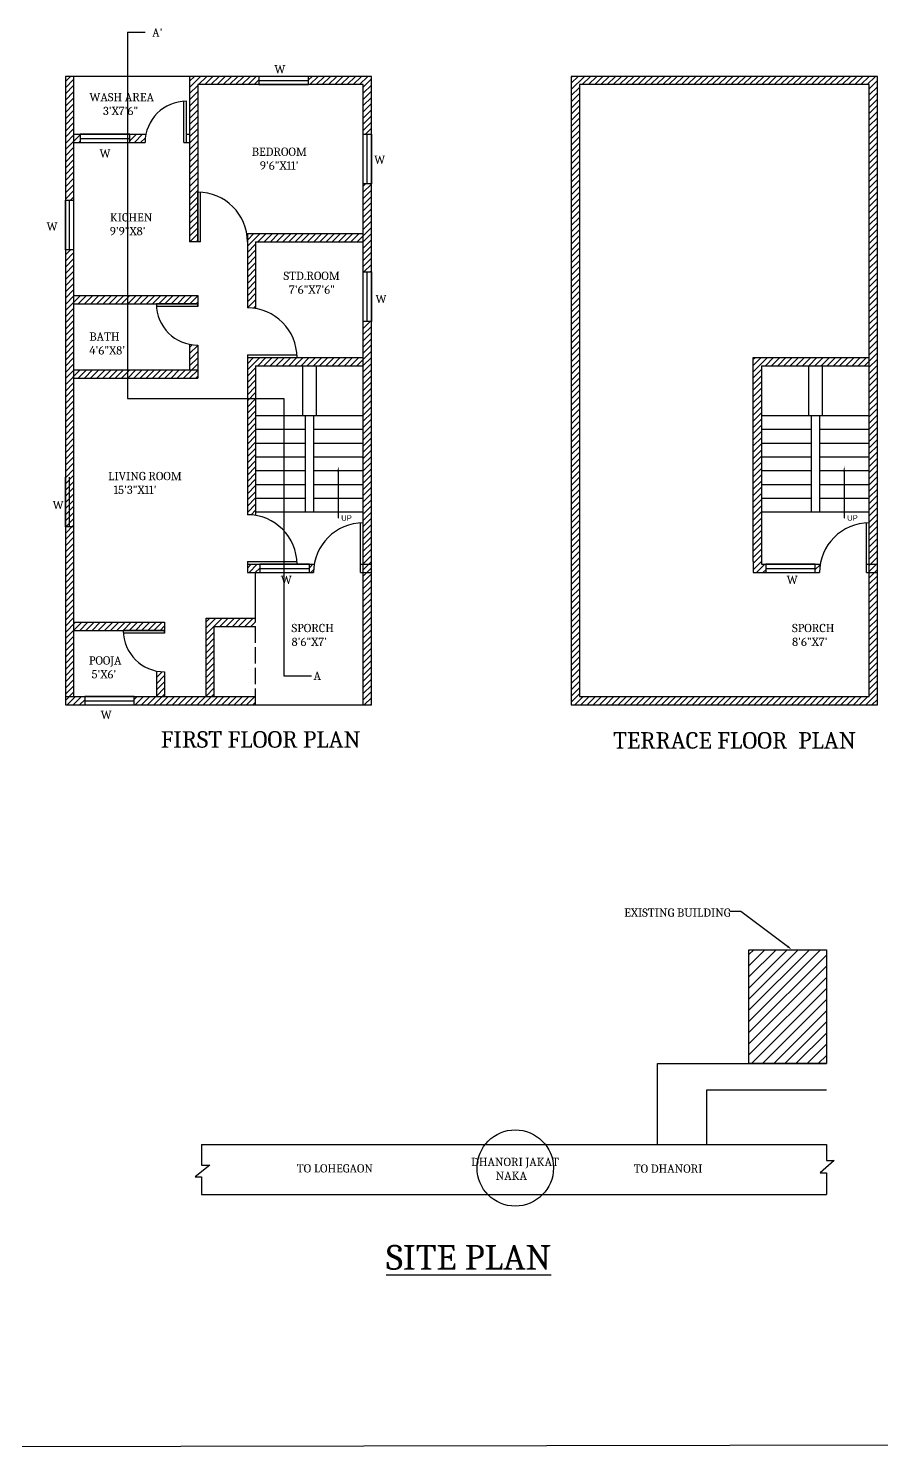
# Model space of a CAD drawing. Header units: inches. Extents: x 201 to 2633, y 4533 to 6308.
# Drawn here: x 922 to 1541, y 4533 to 5563 of the extents above; entities that cross this region are included whole.
import ezdxf
from ezdxf import colors
from ezdxf.entities.mleader import LeaderData, LeaderLine
from ezdxf.math import Vec2, Vec3

# ---------------------------------------------------------------- set-up
doc = ezdxf.new("R2010")
doc.units = ezdxf.units.IN
doc.linetypes.add('ACAD_ISO02W100', pattern=[15, 12, -3])
for name, color, linetype in [('door', 150, 'Continuous'), ('Layer1', 7, 'ACAD_ISO02W100'), ('stair', 130, 'Continuous'), ('text', 7, 'Continuous'), ('w', 20, 'Continuous'), ('wall', 50, 'Continuous')]:
    doc.layers.add(name, color=color, linetype=linetype)
doc.styles.get("Standard").update_dxf_attribs({"font": 'arial.ttf'})

msp = doc.modelspace()

# ---------------------------------------------------------------- hatches: boundary and pattern name
at = {"true_color": 0xf7abae}
h = msp.add_hatch(dxfattribs=at)
h.set_pattern_fill('ANSI31', color=241)
h.paths.add_polyline_path([(1045.2779, 5522.48049), (1089.69858, 5522.48049), (1089.69858, 5528.48049), (1039.2779, 5528.48049), (1039.2779, 5408.48049), (1045.2779, 5408.48049), (1045.2779, 5444.48049)])
h.paths.add_polyline_path([(1171.2779, 5528.48049), (1125.69858, 5528.48049), (1125.69858, 5522.48049), (1165.2779, 5522.48049), (1165.2779, 5486.55889), (1171.2779, 5486.55889)])
h.paths.add_polyline_path([(955.2779, 5528.48049), (949.2779, 5528.48049), (949.2779, 5438.71501), (955.2779, 5438.71501)])
h.paths.add_polyline_path([(955.2779, 5402.71501), (949.2779, 5402.71501), (949.2779, 5201.74469), (955.2779, 5201.74469), (955.2779, 5237.74469)])
h.paths.add_polyline_path([(994.37263, 5315.48049), (955.2779, 5315.48049), (955.2779, 5309.48049), (994.37263, 5309.48049)])
h.paths.add_polyline_path([(1045.2779, 5315.48049), (994.37263, 5315.48049), (994.37263, 5309.48049), (1045.2779, 5309.48049)])
h.paths.add_polyline_path([(1045.2779, 5333.48049, -0.0503820445), (1039.2779, 5334.08662), (1039.2779, 5315.48049), (1045.2779, 5315.48049)])
h.paths.add_polyline_path([(1045.2779, 5369.48049), (994.37263, 5369.48049), (994.37263, 5363.48049), (1045.2779, 5363.48049)])
h.paths.add_polyline_path([(994.37263, 5369.48049), (955.2779, 5369.48049), (955.2779, 5363.48049), (994.37263, 5363.48049)])
h.paths.add_polyline_path([(1087.2779, 5408.48049), (1165.2779, 5408.48049), (1165.2779, 5414.48049), (1081.2779, 5414.48049), (1081.2779, 5360.48049, -0.0418864904), (1087.2779, 5359.97697)])
h.paths.add_polyline_path([(1165.2779, 5324.48049), (1087.2779, 5324.48049), (1081.2779, 5324.48049), (1081.2779, 5294.82781), (1087.2779, 5294.82781), (1087.2779, 5318.48049), (1165.2779, 5318.48049)])
h.paths.add_polyline_path([(1171.2779, 5350.58256), (1165.2779, 5350.58256), (1165.2779, 5174.48049), (1171.2779, 5174.48049)])
h.paths.add_polyline_path([(1087.2779, 5294.82781), (1081.2779, 5294.82781), (1081.2779, 5210.48049, -0.0418864904), (1087.2779, 5209.97697)])
h.paths.add_polyline_path([(1090.2779, 5174.48049), (1081.2779, 5174.48049), (1081.2779, 5168.48049), (1090.2779, 5168.48049)])
h.paths.add_polyline_path([(1129.78142, 5174.48049), (1126.2779, 5174.48049), (1126.2779, 5168.48049), (1129.2779, 5168.48049, -0.0418864904)])
h.paths.add_polyline_path([(1171.2779, 5174.48049), (1165.2779, 5174.48049), (1165.2779, 5168.48049), (1171.2779, 5168.48049)])
h.paths.add_polyline_path([(1171.2779, 5168.48049), (1165.2779, 5168.48049), (1165.2779, 5072.48049), (1171.2779, 5072.48049)])
h.paths.add_polyline_path([(1087.2779, 5135.48049), (1051.2779, 5135.48049), (1051.2779, 5078.48049), (1057.2779, 5078.48049), (1057.2779, 5129.48049), (1087.2779, 5129.48049)])
h.paths.add_polyline_path([(1087.2779, 5078.48049), (999.27787, 5078.48049), (999.27787, 5072.48049), (1087.2779, 5072.48049)])
h.paths.add_polyline_path([(963.27787, 5078.48049), (949.2779, 5078.48049), (949.2779, 5072.48049), (963.27787, 5072.48049)])
h.paths.add_polyline_path([(955.2779, 5201.74469), (949.2779, 5201.74469), (949.2779, 5078.48049), (955.2779, 5078.48049)])
h.paths.add_polyline_path([(1021.2779, 5132.48049), (955.2779, 5132.48049), (955.2779, 5126.48049), (1021.2779, 5126.48049)])
h.paths.add_polyline_path([(1021.2779, 5096.48049, -0.0503820445), (1015.2779, 5097.08662), (1015.2779, 5078.48049), (1021.2779, 5078.48049)])
h.paths.add_polyline_path([(1171.2779, 5450.55889), (1165.2779, 5450.55889), (1165.2779, 5386.58256), (1171.2779, 5386.58256)])
h.paths.add_polyline_path([(959.99077, 5486.48049), (955.2779, 5486.48049), (955.2779, 5480.48049), (959.99077, 5480.48049)])
h.paths.add_polyline_path([(1007.71803, 5486.48049), (995.99077, 5486.48049), (995.99077, 5480.48049), (1007.11191, 5480.48049, -0.0503820445)])
h.paths.add_polyline_path([(586.44316, 5546.48049), (581.73029, 5546.48049), (581.73029, 5540.48049), (586.44316, 5540.48049)])
h.paths.add_polyline_path([(634.17043, 5546.48049), (622.44316, 5546.48049), (622.44316, 5540.48049), (633.5643, 5540.48049, -0.0503820445)])
h.paths.add_polyline_path([(1538.22473, 5528.48049), (1316.22473, 5528.48049), (1316.22473, 5072.48049), (1538.22473, 5072.48049), (1538.22473, 5168.48049), (1532.22473, 5168.48049), (1532.22473, 5078.48049), (1322.22473, 5078.48049), (1322.22473, 5522.48049), (1532.22473, 5522.48049), (1532.22473, 5174.48049), (1538.22473, 5174.48049)])
h.paths.add_polyline_path([(1532.22473, 5324.48049), (1448.22473, 5324.48049), (1448.22473, 5176.48049), (1448.22473, 5168.48049), (1457.22473, 5168.48049), (1457.22473, 5174.48049), (1454.22473, 5174.48049), (1454.22473, 5318.48049), (1532.22473, 5318.48049)], flags=17)
h.paths.add_polyline_path([(1496.72825, 5174.48049), (1493.22473, 5174.48049), (1493.22473, 5168.48049), (1496.22473, 5168.48049, -0.0418864904)], flags=17)
h.paths.add_polyline_path([(1538.22473, 5174.48049), (1532.22473, 5174.48049), (1532.22473, 5168.48049), (1538.22473, 5168.48049)])
at = {"true_color": 0xcd6928}
h = msp.add_hatch(dxfattribs=at)
h.set_pattern_fill('ANSI31', color=32, scale=1.8)
h.set_pattern_definition([(45, (52.146, -138.5043), (-4.041115, 4.041115), [])])
h.paths.add_polyline_path([(1501.23919, 4812.38664), (1501.23919, 4894.88981), (1444.99172, 4894.88981), (1444.99172, 4812.38664)])

# ---------------------------------------------------------------- linework, layer by layer
for p, q in [((994.37263, 5560.63156), (994.37263, 5294.82781)), ((994.37263, 5560.63156), (1007.04979, 5560.63156)), ((1045.2779, 5369.48049), (1045.2779, 5361.48049)), ((994.37263, 5294.82781), (1107.81988, 5294.82781)), ((1107.81988, 5294.82781), (1107.81988, 5093.68412)), ((1021.2779, 5132.48049), (1021.2779, 5124.48049)), ((1107.81988, 5093.68412), (1127.79808, 5093.68412)), ((1378.82138, 4753.66457), (1378.82138, 4812.38664)), ((1378.82138, 4812.38664), (1501.23919, 4812.38664)), ((1414.55339, 4753.66457), (1414.55339, 4793.17926)), ((1414.55339, 4793.17926), (1501.23919, 4793.17926)), ((1047.94836, 4753.66457), (1501.23919, 4753.66457)), ((1047.94836, 4753.66457), (1047.94836, 4738.65655)), ((1501.23919, 4753.66457), (1501.23919, 4741.94177)), ((1506.81551, 4741.94177), (1496.7642, 4732.97033)), ((1501.23919, 4741.94177), (1506.81551, 4741.94177)), ((1054.09719, 4738.65655), (1043.52615, 4730.03455)), ((1043.52615, 4730.03455), (1047.94836, 4730.03455)), ((1047.94836, 4738.65655), (1054.09719, 4738.65655)), ((1047.94836, 4730.03455), (1047.94836, 4717.23282)), ((1496.7642, 4732.97033), (1501.23919, 4732.97033)), ((1501.23919, 4732.97033), (1501.23919, 4717.23282)), ((1047.94836, 4717.23282), (1501.23919, 4717.23282))]:
    msp.add_line(p, q)
at = {"ltscale": 0.5}
msp.add_line((2632.96151, 4537.5563), (200.69859, 4532.98029), dxfattribs=at)
msp.add_lwpolyline([(1501.23919, 4812.38664), (1444.99172, 4812.38664), (1444.99172, 4894.88981), (1501.23919, 4894.88981)], close=True)
msp.add_circle((1275.59567, 4736.54418), 27.69463)
at = {"layer": 'door'}
for p, q in [((1035.11191, 5480.48049), (1035.11191, 5510.41375)), ((1037.11191, 5480.48049), (1037.11191, 5510.48049)), ((1035.11191, 5480.48049), (1037.11191, 5480.48049)), ((1045.2779, 5408.48049), (1045.2779, 5444.48049)), ((1047.2779, 5408.48049), (1047.2779, 5444.42489)), ((1047.2779, 5408.48049), (1045.2779, 5408.48049)), ((1045.2779, 5363.48049), (1015.2779, 5363.48049)), ((1045.2779, 5361.48049), (1015.34464, 5361.48049)), ((1045.2779, 5361.48049), (1045.2779, 5363.48049)), ((1081.2779, 5326.48049), (1081.2779, 5324.48049)), ((1081.2779, 5326.48049), (1117.2223, 5326.48049)), ((1081.2779, 5324.48049), (1117.2779, 5324.48049)), ((1163.2779, 5168.48049), (1163.2779, 5204.42489)), ((1165.2779, 5168.48049), (1165.2779, 5204.48049)), ((1530.22473, 5168.48049), (1530.22473, 5204.42489)), ((1532.22473, 5168.48049), (1532.22473, 5204.48049)), ((1081.2779, 5176.48049), (1081.2779, 5174.48049)), ((1081.2779, 5176.48049), (1117.2223, 5176.48049)), ((1081.2779, 5174.48049), (1117.2779, 5174.48049)), ((1163.2779, 5168.48049), (1165.2779, 5168.48049)), ((1530.22473, 5168.48049), (1532.22473, 5168.48049)), ((1021.2779, 5126.48049), (991.2779, 5126.48049)), ((1021.2779, 5124.48049), (991.34464, 5124.48049)), ((1021.2779, 5124.48049), (1021.2779, 5126.48049))]:
    msp.add_line(p, q, dxfattribs=at)
for centre, radius, start, end in [((1037.11191, 5480.48049), 30, 90, 180), ((1045.2779, 5408.48049), 36, 0, 90), ((1045.2779, 5363.48049), 30, 180, 270), ((1081.2779, 5324.48049), 36, 0, 90), ((1081.2779, 5174.48049), 36, 0, 90), ((1165.2779, 5168.48049), 36, 90, 180), ((1532.22473, 5168.48049), 36, 90, 180), ((1021.2779, 5126.48049), 30, 180, 270)]:
    msp.add_arc(centre, radius, start, end, dxfattribs=at)
at = {"layer": 'Layer1'}
msp.add_line((1087.2779, 5072.48049), (1087.2779, 5135.48049), dxfattribs=at)
at = {"layer": 'stair'}
for p, q in [((1121.2779, 5318.48049), (1121.2779, 5282.48049)), ((1131.2779, 5318.48049), (1131.2779, 5282.48049)), ((1488.22473, 5318.48049), (1488.22473, 5282.48049)), ((1498.22473, 5318.48049), (1498.22473, 5282.48049)), ((1087.2779, 5282.48049), (1165.2779, 5282.48049)), ((1123.2779, 5282.48049), (1123.2779, 5212.48049)), ((1129.2779, 5282.48049), (1129.2779, 5212.48049)), ((1454.22473, 5282.48049), (1532.22473, 5282.48049)), ((1490.22473, 5282.48049), (1490.22473, 5212.48049)), ((1496.22473, 5282.48049), (1496.22473, 5212.48049)), ((1087.2779, 5272.48049), (1123.2779, 5272.48049)), ((1129.2779, 5272.48049), (1165.2779, 5272.48049)), ((1454.22473, 5272.48049), (1490.22473, 5272.48049)), ((1496.22473, 5272.48049), (1532.22473, 5272.48049)), ((1087.2779, 5262.48049), (1123.2779, 5262.48049)), ((1129.2779, 5262.48049), (1165.2779, 5262.48049)), ((1454.22473, 5262.48049), (1490.22473, 5262.48049)), ((1496.22473, 5262.48049), (1532.22473, 5262.48049)), ((1087.2779, 5252.48049), (1123.2779, 5252.48049)), ((1129.2779, 5252.48049), (1165.2779, 5252.48049)), ((1454.22473, 5252.48049), (1490.22473, 5252.48049)), ((1496.22473, 5252.48049), (1532.22473, 5252.48049)), ((1087.2779, 5242.48049), (1123.2779, 5242.48049)), ((1129.2779, 5242.48049), (1165.2779, 5242.48049)), ((1454.22473, 5242.48049), (1490.22473, 5242.48049)), ((1496.22473, 5242.48049), (1532.22473, 5242.48049)), ((1087.2779, 5232.48049), (1123.2779, 5232.48049)), ((1129.2779, 5232.48049), (1165.2779, 5232.48049)), ((1454.22473, 5232.48049), (1490.22473, 5232.48049)), ((1496.22473, 5232.48049), (1532.22473, 5232.48049)), ((1087.2779, 5222.48049), (1123.2779, 5222.48049)), ((1129.2779, 5222.48049), (1165.2779, 5222.48049)), ((1454.22473, 5222.48049), (1490.22473, 5222.48049)), ((1496.22473, 5222.48049), (1532.22473, 5222.48049)), ((1087.2779, 5212.48049), (1165.2779, 5212.48049)), ((1454.22473, 5212.48049), (1532.22473, 5212.48049))]:
    msp.add_line(p, q, dxfattribs=at)
at = {"layer": 'w'}
for p, q in [((1125.69858, 5528.48049), (1089.69858, 5528.48049)), ((1089.69858, 5528.48049), (1089.69858, 5522.48049)), ((1089.69858, 5525.48049), (1125.69858, 5525.48049)), ((1089.69858, 5522.48049), (1125.69858, 5522.48049)), ((1125.69858, 5522.48049), (1125.69858, 5528.48049)), ((995.99077, 5486.48049), (959.99077, 5486.48049)), ((959.99077, 5486.48049), (959.99077, 5480.48049)), ((959.99077, 5483.48049), (995.99077, 5483.48049)), ((995.99077, 5480.48049), (995.99077, 5486.48049)), ((1165.2779, 5450.55889), (1165.2779, 5486.55889)), ((1165.2779, 5486.55889), (1171.2779, 5486.55889)), ((1168.2779, 5450.55889), (1168.2779, 5486.55889)), ((1171.2779, 5486.55889), (1171.2779, 5450.55889)), ((959.99077, 5480.48049), (995.99077, 5480.48049)), ((1171.2779, 5450.55889), (1165.2779, 5450.55889)), ((949.2779, 5402.71501), (949.2779, 5438.71501)), ((949.2779, 5438.71501), (955.2779, 5438.71501)), ((952.2779, 5402.71501), (952.2779, 5438.71501)), ((955.2779, 5438.71501), (955.2779, 5402.71501)), ((955.2779, 5402.71501), (949.2779, 5402.71501)), ((1165.2779, 5350.58256), (1165.2779, 5386.58256)), ((1165.2779, 5386.58256), (1171.2779, 5386.58256)), ((1168.2779, 5350.58256), (1168.2779, 5386.58256)), ((1171.2779, 5386.58256), (1171.2779, 5350.58256)), ((1171.2779, 5350.58256), (1165.2779, 5350.58256)), ((949.2779, 5201.74469), (949.2779, 5237.74469)), ((952.2779, 5201.74469), (952.2779, 5237.74469)), ((955.2779, 5237.74469), (955.2779, 5201.74469)), ((955.2779, 5201.74469), (949.2779, 5201.74469)), ((1126.2779, 5174.48049), (1090.2779, 5174.48049)), ((1090.2779, 5174.48049), (1090.2779, 5168.48049)), ((1126.2779, 5168.48049), (1126.2779, 5174.48049)), ((1493.22473, 5174.48049), (1457.22473, 5174.48049)), ((1457.22473, 5174.48049), (1457.22473, 5168.48049)), ((1493.22473, 5168.48049), (1493.22473, 5174.48049)), ((1090.2779, 5171.48049), (1126.2779, 5171.48049)), ((1090.2779, 5168.48049), (1126.2779, 5168.48049)), ((1457.22473, 5171.48049), (1493.22473, 5171.48049)), ((1457.22473, 5168.48049), (1493.22473, 5168.48049)), ((999.27787, 5078.48049), (963.27787, 5078.48049)), ((963.27787, 5078.48049), (963.27787, 5072.48049)), ((963.27787, 5075.48049), (999.27787, 5075.48049)), ((963.27787, 5072.48049), (999.27787, 5072.48049)), ((999.27787, 5072.48049), (999.27787, 5078.48049))]:
    msp.add_line(p, q, dxfattribs=at)
at = {"layer": 'wall'}
for p, q in [((1171.2779, 5528.48049), (949.2779, 5528.48049)), ((949.2779, 5528.48049), (949.2779, 5072.48049)), ((955.2779, 5528.48049), (955.2779, 5078.48049)), ((1039.2779, 5528.48049), (1039.2779, 5408.48049)), ((1165.2779, 5522.48049), (1045.2779, 5522.48049)), ((1045.2779, 5522.48049), (1045.2779, 5408.48049)), ((1165.2779, 5072.48049), (1165.2779, 5522.48049)), ((1171.2779, 5072.48049), (1171.2779, 5528.48049)), ((1538.22473, 5528.48049), (1316.22473, 5528.48049)), ((1316.22473, 5528.48049), (1316.22473, 5072.48049)), ((1532.22473, 5522.48049), (1322.22473, 5522.48049)), ((1322.22473, 5522.48049), (1322.22473, 5078.48049)), ((1532.22473, 5078.48049), (1532.22473, 5522.48049)), ((1538.22473, 5072.48049), (1538.22473, 5528.48049)), ((955.2779, 5486.48049), (1007.71803, 5486.48049)), ((1037.11191, 5486.48049), (1039.2779, 5486.48049)), ((955.2779, 5480.48049), (1007.11191, 5480.48049)), ((1035.11191, 5480.48049), (1039.2779, 5480.48049)), ((1081.2779, 5414.48049), (1165.2779, 5414.48049)), ((1081.2779, 5414.48049), (1081.2779, 5360.48049)), ((1047.2779, 5408.48049), (1039.2779, 5408.48049)), ((1087.2779, 5408.48049), (1165.2779, 5408.48049)), ((1087.2779, 5408.48049), (1087.2779, 5359.97697)), ((955.2779, 5369.48049), (1045.2779, 5369.48049)), ((955.2779, 5363.48049), (1045.2779, 5363.48049)), ((1039.2779, 5334.08662), (1039.2779, 5315.48049)), ((1045.2779, 5333.48049), (1045.2779, 5309.48049)), ((1081.2779, 5326.48049), (1081.2779, 5210.48049)), ((1087.2779, 5324.48049), (1165.2779, 5324.48049)), ((1087.2779, 5318.48049), (1165.2779, 5318.48049)), ((1087.2779, 5318.48049), (1087.2779, 5209.97697)), ((1448.22473, 5324.48049), (1532.22473, 5324.48049)), ((1448.22473, 5176.48049), (1448.22473, 5324.48049)), ((1454.22473, 5318.48049), (1532.22473, 5318.48049)), ((1454.22473, 5318.48049), (1454.22473, 5174.48049)), ((955.2779, 5315.48049), (1045.2779, 5315.48049)), ((955.2779, 5309.48049), (1045.2779, 5309.48049)), ((1081.2779, 5176.48049), (1081.2779, 5168.48049)), ((1087.2779, 5174.48049), (1129.78142, 5174.48049)), ((1163.2779, 5174.48049), (1171.2779, 5174.48049)), ((1448.22473, 5176.48049), (1448.22473, 5168.48049)), ((1454.22473, 5174.48049), (1496.72825, 5174.48049)), ((1530.22473, 5174.48049), (1538.22473, 5174.48049)), ((1081.2779, 5168.48049), (1129.2779, 5168.48049)), ((1087.2779, 5135.48049), (1087.2779, 5168.48049)), ((1163.2779, 5168.48049), (1171.2779, 5168.48049)), ((1448.22473, 5168.48049), (1496.22473, 5168.48049)), ((1530.22473, 5168.48049), (1538.22473, 5168.48049)), ((955.2779, 5132.48049), (1021.2779, 5132.48049)), ((1051.2779, 5135.48049), (1087.2779, 5135.48049)), ((1051.2779, 5135.48049), (1087.2779, 5135.48049)), ((1051.2779, 5078.48049), (1051.2779, 5135.48049)), ((955.2779, 5126.48049), (1021.2779, 5126.48049)), ((1057.2779, 5129.48049), (1087.2779, 5129.48049)), ((1057.2779, 5078.48049), (1057.2779, 5129.48049)), ((1015.2779, 5097.08662), (1015.2779, 5078.48049)), ((1021.2779, 5096.48049), (1021.2779, 5078.48049)), ((949.2779, 5078.48049), (1087.2779, 5078.48049)), ((949.2779, 5072.48049), (1171.2779, 5072.48049)), ((1316.22473, 5072.48049), (1538.22473, 5072.48049)), ((1322.22473, 5078.48049), (1532.22473, 5078.48049))]:
    msp.add_line(p, q, dxfattribs=at)

# ---------------------------------------------------------------- texts
at = {"layer": 'text', "attachment_point": 1}
for s, width, heights, insert, char_height in [("{\\fCambria|b0|i0|c0|p18;A'}", 52.8965252, [19.459], (1012.22178, 5563.21176), 6), ('{\\fCambria|b0|i0|c0|p18;W}', 15.6016902, [0], (1100.84637, 5536.61388), 6), ('{\\fCambria|b0|i0|c0|p18;WASH AREA\\P     3\'X7\'6" }', 52.8965252, [19.459], (966.68373, 5516.43476), 6), ('{\\fCambria|b0|i0|c0|p18;W}', 15.6016902, [0], (974.04378, 5475.53831), 6), ('{\\fCambria|b0|i0|c0|p18;BEDROOM\\P   9\'6"X11\' }', 52.8965252, [19.459], (1084.46729, 5476.80986), 6), ('{\\fCambria|b0|i0|c0|p18;W}', 15.6016902, [0], (1173.21314, 5470.99268), 6), ('{\\fCambria|b0|i0|c0|p18;W}', 15.6016902, [0], (935.62534, 5422.50591), 6), ('{\\fCambria|b0|i0|c0|p18;STD.ROOM\\P  7\'6"X7\'6"}', 52.8965252, [19.459], (1107.4902, 5386.7949), 6), ('{\\fCambria|b0|i0|c0|p18;W}', 15.6016902, [0], (1174.22417, 5369.97857), 6), ('{\\fCambria|b0|i0|c0|p18;LIVING ROOM\\P  15\'3"X11\'}', 52.8965252, [19.459], (980.3077, 5241.53481), 6), ('{\\fCambria|b0|i0|c0|p18;W}', 15.6016902, [0], (940.01397, 5220.53398), 6), ('{\\fCambria|b0|i0|c0|p18;W}', 15.6016902, [0], (1105.50894, 5166.19881), 6), ('{\\fCambria|b0|i0|c0|p18;W}', 15.6016902, [0], (1472.45577, 5166.19881), 6), ('{\\fCambria|b0|i0|c0|p18;SPORCH\\P8\'6"X7\'}', 52.8965252, [19.459], (1113.3378, 5131.27533), 6), ('{\\fCambria|b0|i0|c0|p18;SPORCH\\P8\'6"X7\'}', 52.8965252, [19.459], (1476.35461, 5131.27533), 6), ('{\\fCambria|b0|i0|c0|p18;A}', 52.8965252, [19.459], (1129.26473, 5096.67571), 6), ('{\\fCambria|b0|i0|c0|p18;W}', 15.6016902, [0], (974.88113, 5068.30311), 6), ('{\\fCambria|b0|i0|c0|p18;EXISTING BUILDING }', 149.1839088, [19.459], (1354.59694, 4924.83495), 6), ('{\\fCambria|b0|i0|c0|p18;TO LOHEGAON }', 149.1839088, [19.459], (1117.1126, 4739.29305), 6), ('{\\fCambria|b0|i0|c0|p18;DHANORI JAKAT\\P         NAKA }', 149.1839088, [19.459], (1243.5557, 4743.95924), 6), ('{\\fCambria|b0|i0|c0|p18;TO DHANORI }', 149.1839088, [19.459], (1361.51278, 4739.08316), 6), ('{\\fCambria|b0|i0|c0|p18;\\LSITE PLAN}', 250.10315, [130.37458], (1181.88308, 4680.68156), 18)]:
    msp.add_mtext_dynamic_manual_height_columns(s, width=width, gutter_width=12.5, heights=heights, dxfattribs=dict(at, insert=insert, char_height=char_height))
at = {"layer": 'text'}
note = msp.add_mtext_dynamic_manual_height_columns('{\\fCambria|b0|i0|c0|p18;KICHEN\\P9\'9"X8\'\\P}', width=52.8965252, gutter_width=12.5, heights=[19.459, 0], dxfattribs=dict(at, insert=(981.57015, 5429.20329), char_height=6, attachment_point=1))
for column, words in zip(note.columns.linked_columns, ['{\\fCambria|b0|i0|c0|p18; }']):
    column.text = words
note = msp.add_mtext_dynamic_manual_height_columns('{\\fCambria|b0|i0|c0|p18;BATH\\P4\'6"X8\'\\P}', width=52.8965252, gutter_width=12.5, heights=[19.459, 0], dxfattribs=dict(at, insert=(966.68373, 5342.73188), char_height=6, attachment_point=1))
for column, words in zip(note.columns.linked_columns, ['{\\fCambria|b0|i0|c0|p18; }']):
    column.text = words
note = msp.add_mtext_dynamic_manual_height_columns("{\\fCambria|b0|i0|c0|p18;POOJA\\P 5'X6'\\P}", width=52.8965252, gutter_width=12.5, heights=[19.459, 0], dxfattribs=dict(at, insert=(966.30033, 5107.74415), char_height=6, attachment_point=1))
for column, words in zip(note.columns.linked_columns, ['{\\fCambria|b0|i0|c0|p18; }']):
    column.text = words
note = msp.add_mtext_dynamic_manual_height_columns('{\\fCambria|b0|i0|c0|p18;\\H2x;FIRST FLOOR PLAN\\P}', width=149.1839088, gutter_width=12.5, heights=[19.459, 0], dxfattribs=dict(at, insert=(1018.4007, 5053.43766), char_height=6, attachment_point=1))
for column, words in zip(note.columns.linked_columns, ['{\\fCambria|b0|i0|c0|p18; }']):
    column.text = words
note = msp.add_mtext_dynamic_manual_height_columns('{\\fCambria|b0|i0|c0|p18;\\H2x;TERRACE FLOOR  PLAN\\P}', width=192.6669483, gutter_width=12.5, heights=[19.459, 0], dxfattribs=dict(at, insert=(1346.5281, 5052.74107), char_height=6, attachment_point=1))
for column, words in zip(note.columns.linked_columns, ['{\\fCambria|b0|i0|c0|p18; }']):
    column.text = words

# ---------------------------------------------------------------- leaders
ml = msp.add_multileader_mtext('Standard')
ml.set_content(' ', color=256)
ml.set_leader_properties()
ml.build(insert=Vec2(0, 0))
ctx = ml.context
ctx.base_point, ctx.plane_origin = Vec3(1425.59426, 4922.53393), Vec3(1476.29465, 4894.88981)
ctx.text_align_type = 2
notes = []
notes.append((ctx, [(0, (1, 1, 0), (1439.14678, 4922.53393), (-1, 0), 8, [(0, [(1476.29465, 4894.88981)], 0, [])])]))
ctx.mtext.insert, ctx.mtext.alignment, ctx.mtext.flow_direction = Vec3(1429.14678, 4924.53393), 3, 5
ml = msp.add_multileader_mtext('Standard', dxfattribs=at)
ml.set_content('UP\\P ', color=256)
ml.set_leader_properties()
ml.build(insert=Vec2(0, 0))
ctx = ml.context
ctx.base_point, ctx.plane_origin = Vec3(1147.3296, 5208.12222), Vec3(1147.20871, 5245.62881)
notes.append((ctx, [(0, (1, 1, 0), (1147.20871, 5208.12222), (1, 0), 0.12088, [(0, [(1147.20871, 5245.62881)], 0, [])])]))
ctx.mtext.insert, ctx.mtext.flow_direction = Vec3(1149.3296, 5210.12222), 5
ml = msp.add_multileader_mtext('Standard', dxfattribs=at)
ml.set_content('UP\\P ', color=256)
ml.set_leader_properties()
ml.build(insert=Vec2(0, 0))
ctx = ml.context
ctx.base_point, ctx.plane_origin = Vec3(1514.27642, 5208.12222), Vec3(1514.15554, 5245.62881)
notes.append((ctx, [(0, (1, 1, 0), (1514.15554, 5208.12222), (1, 0), 0.12088, [(0, [(1514.15554, 5245.62881)], 0, [])])]))
ctx.mtext.insert, ctx.mtext.flow_direction = Vec3(1516.27642, 5210.12222), 5
for ctx, leaders in notes:
    for number, flags, end, landing, length, lines in leaders:
        leader = LeaderData()
        leader.index, (leader.has_last_leader_line, leader.has_dogleg_vector, leader.attachment_direction) = number, flags
        leader.last_leader_point, leader.dogleg_vector, leader.dogleg_length = Vec3(end), Vec3(landing), length
        for number, points, colour, breaks in lines:
            line = LeaderLine()
            line.index, line.vertices, line.color, line.breaks = number, Vec3.list(points), colors.encode_raw_color(colour), breaks
            leader.lines.append(line)
        ctx.leaders.append(leader)

doc.saveas('drawing.dxf')
